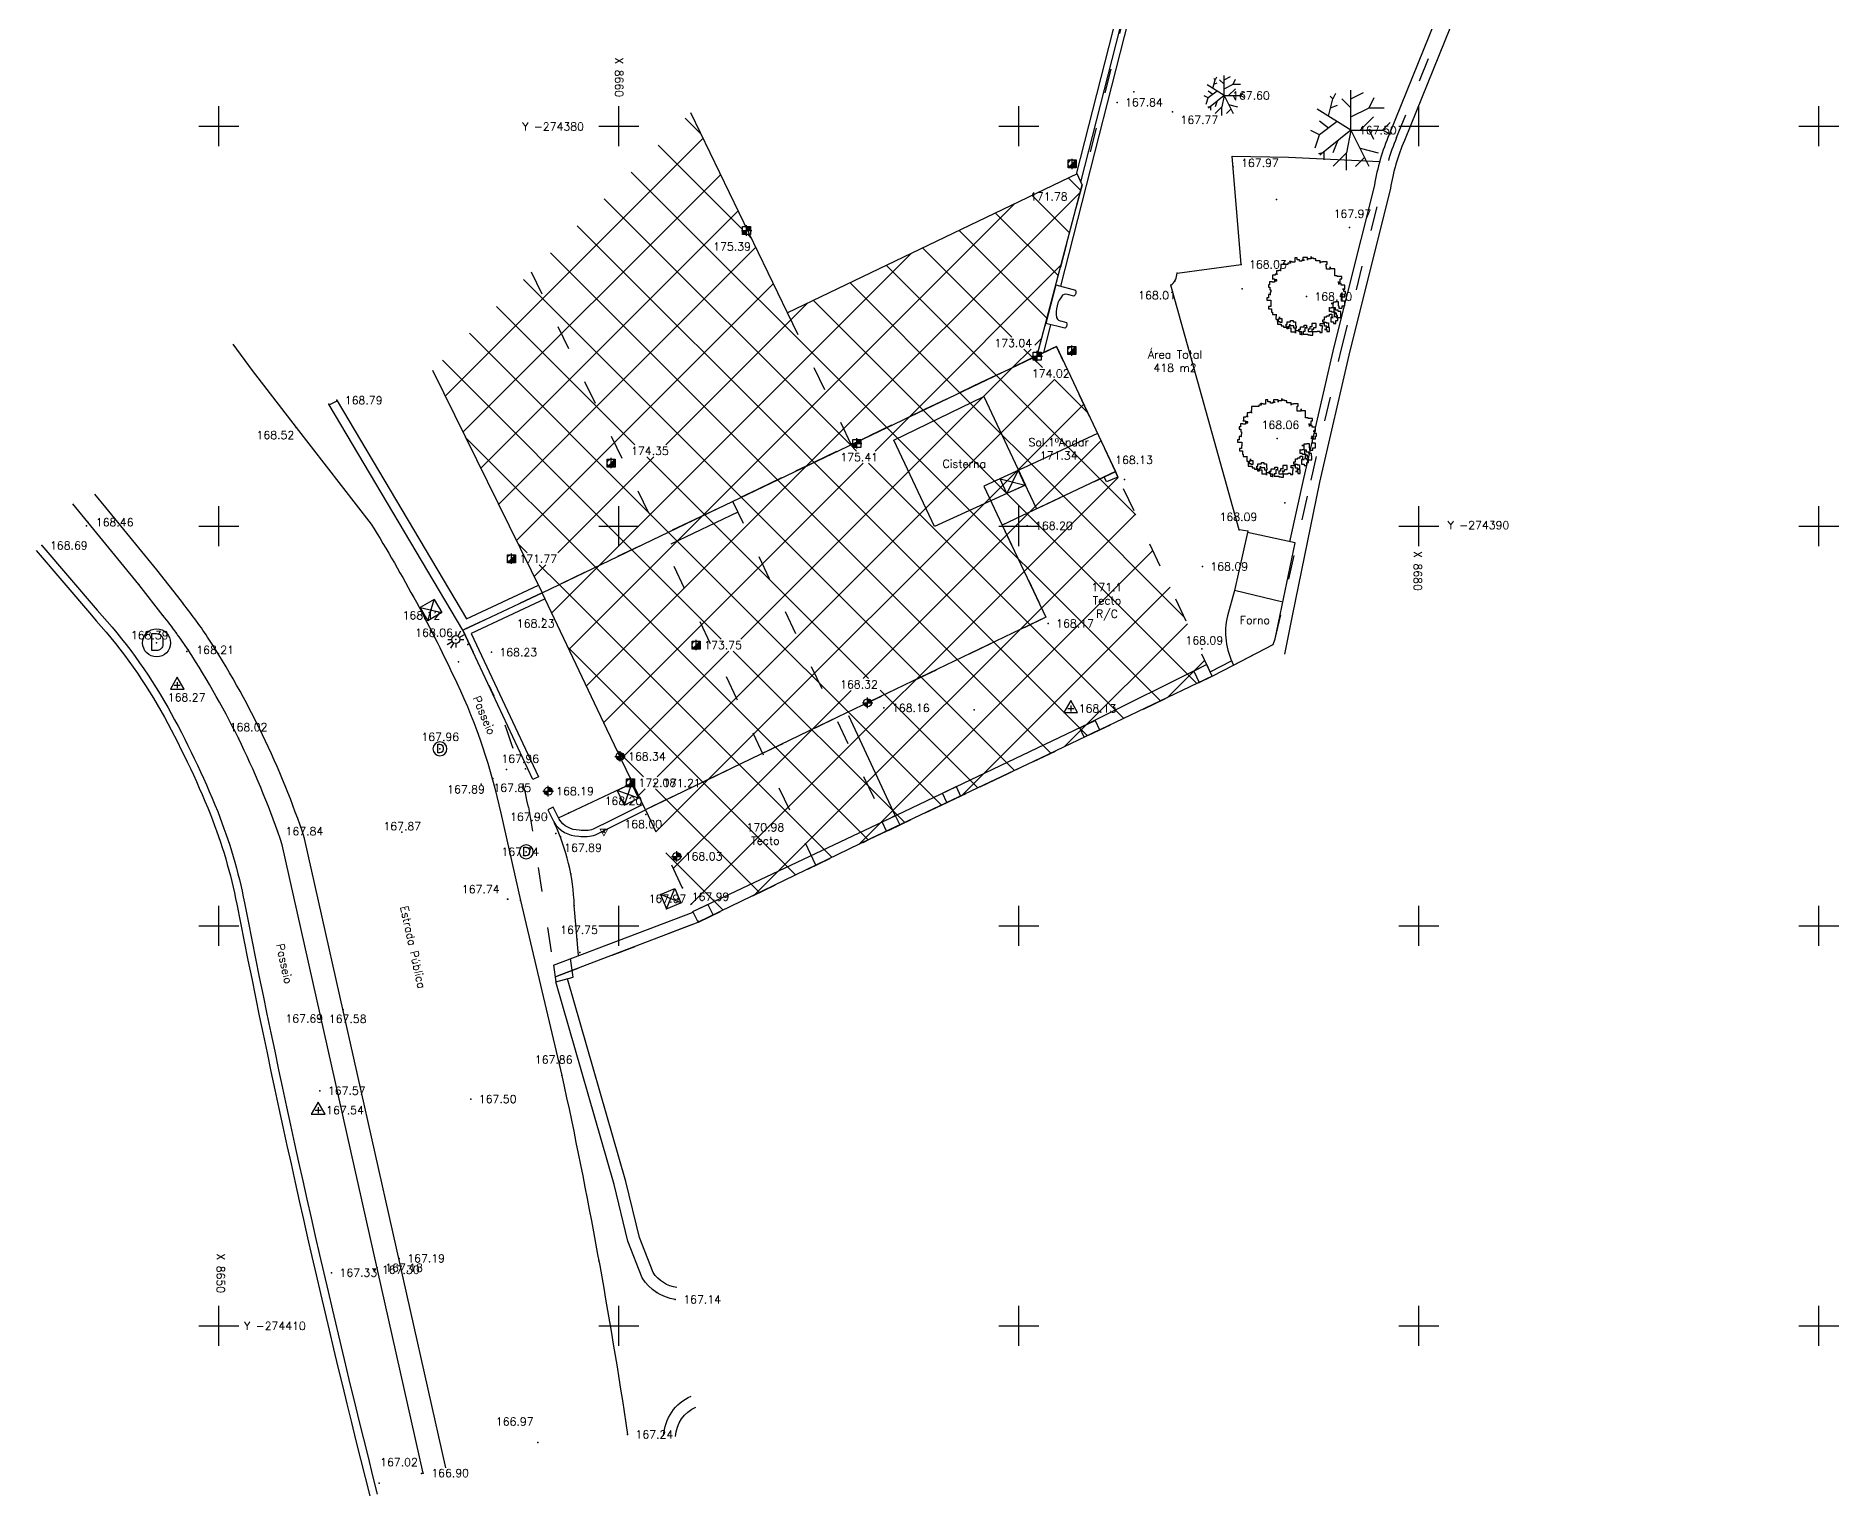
# Model space of a CAD drawing. Header units: metres. Extents: x 8590 to 8730, y -274450 to -274290.
# Drawn here: x 8645.43 to 8690.5, y -274414.26 to -274377.75 of the extents above; entities that cross this region are included whole.
import ezdxf

# ---------------------------------------------------------------- set-up
doc = ezdxf.new("R2010")
doc.units = ezdxf.units.M
doc.header["$LTSCALE"] = 2.54
doc.linetypes.add('ACAD_ISO03W100', pattern=[30, 12, -18])
doc.linetypes.add('ACAD_ISO04W100', pattern=[30, 24, -3, 0, -3])
for name, color, linetype in [('AreaPavim', 7, 'Continuous'), ('Arvores', 3, 'Continuous'), ('Construção-1Andar', 7, 'Continuous'), ('Estrada', 7, 'Continuous'), ('Hatch', 7, 'Continuous'), ('InfAgua', 5, 'Continuous'), ('Interiores', 7, 'Continuous'), ('MuroVedac', 252, 'Continuous'), ('PtCota', 7, 'Continuous'), ('PtCotaEd', 7, 'Continuous'), ('PtInfAgua', 160, 'Continuous'), ('PtInfElet', 7, 'Continuous'), ('PtInfEsg', 7, 'Continuous'), ('TxCota', 7, 'Continuous'), ('TxCotaEd', 7, 'Continuous'), ('TxInf', 7, 'Continuous'), ('TxPtInf', 7, 'Continuous'), ('TxTopo', 7, 'Continuous'), ('Vigas-Pilares', 7, 'Continuous')]:
    doc.layers.add(name, color=color, linetype=linetype)
doc.layers.add('ConsExist', color=7, linetype='Continuous', lineweight=30)
doc.layers.add('LimPredio', color=10, linetype='ACAD_ISO04W100', lineweight=30)
doc.styles.add('2mm', font='simplex', dxfattribs={"height": 0.2})

# ---------------------------------------------------------------- blocks, each defined once
blk = doc.blocks.new('estação')
at = {"layer": 'PtCota'}
for p, q in [((0, 0.002), (-0.00173, -0.001)), ((0.00173, -0.001), (0, 0.002))]:
    blk.add_line(p, q, dxfattribs=at)
for points in [[(-0.00075, 0), (0.00075, 0)], [(0, 0.00075), (0, -0.00075)], [(-0.00173, -0.001), (0.00173, -0.001)]]:
    blk.add_lwpolyline(points, dxfattribs=at)
blk = doc.blocks.new('soleira')
at = {"layer": 'PtCotaEd'}
for p, q in [((-0.0013, 0), (0.0013, 0)), ((0, -0.0013), (0, 0.0013))]:
    blk.add_line(p, q, dxfattribs=at)
at = {"layer": 'PtCotaEd', "const_width": 0.001}
for points in [[(-0.0005, 0, 0.414214), (0, -0.0005, 1)], [(0.0005, 0, 0.414214), (0, 0.0005, 1)]]:
    blk.add_lwpolyline(points, format="xyb", dxfattribs=at)
at = {"layer": 'PtCotaEd'}
blk.add_circle((0, 0), 0.001, dxfattribs=at)
blk = doc.blocks.new('oliv1')
at = {"layer": 'Arvores'}
for p, q in [((-0.292, 0.966), (-0.292, 0.859)), ((-0.232, 0.966), (-0.292, 0.966)), ((-0.232, 0.92), (-0.232, 0.966)), ((-0.171, 0.92), (-0.232, 0.92)), ((-0.171, 0.886), (-0.171, 0.92)), ((-0.05, 0.913), (-0.111, 0.913)), ((-0.111, 0.913), (-0.111, 0.886)), ((-0.091, 0.973), (-0.091, 0.973)), ((0.024, 0.973), (-0.091, 0.973)), ((-0.091, 0.973), (-0.091, 0.913)), ((-0.091, 0.913), (-0.05, 0.913)), ((0.024, 0.913), (0.024, 0.973)), ((0.118, 0.94), (0.024, 0.94)), ((0.024, 0.94), (0.024, 0.913)), ((0.118, 0.96), (0.118, 1)), ((0.118, 1), (0.118, 0.94)), ((0.179, 0.96), (0.118, 0.96)), ((0.179, 0.94), (0.179, 0.96)), ((0.239, 0.94), (0.179, 0.94)), ((0.239, 0.893), (0.239, 0.94)), ((-0.784, 0.536), (-0.844, 0.536)), ((-0.844, 0.536), (-0.844, 0.441)), ((-0.723, 0.556), (-0.784, 0.556)), ((-0.784, 0.556), (-0.784, 0.536)), ((-0.69, 0.644), (-0.75, 0.644)), ((-0.75, 0.644), (-0.75, 0.556)), ((-0.75, 0.556), (-0.723, 0.556)), ((-0.629, 0.65), (-0.69, 0.65)), ((-0.69, 0.65), (-0.69, 0.644)), ((-0.642, 0.71), (-0.649, 0.71)), ((-0.649, 0.71), (-0.649, 0.65)), ((-0.649, 0.65), (-0.629, 0.65)), ((-0.582, 0.805), (-0.642, 0.805)), ((-0.642, 0.805), (-0.642, 0.71)), ((-0.582, 0.805), (-0.582, 0.805)), ((-0.521, 0.805), (-0.582, 0.805)), ((-0.461, 0.805), (-0.521, 0.805)), ((-0.521, 0.805), (-0.521, 0.805)), ((-0.4, 0.832), (-0.461, 0.832)), ((-0.461, 0.832), (-0.461, 0.805)), ((-0.414, 0.879), (-0.42, 0.879)), ((-0.42, 0.879), (-0.42, 0.879)), ((-0.414, 0.872), (-0.414, 0.879)), ((-0.353, 0.872), (-0.414, 0.872)), ((-0.4, 0.893), (-0.4, 0.832)), ((-0.4, 0.832), (-0.4, 0.832)), ((-0.353, 0.859), (-0.353, 0.872)), ((-0.292, 0.859), (-0.353, 0.859)), ((-0.292, 0.859), (-0.292, 0.859)), ((-0.111, 0.886), (-0.171, 0.886)), ((0.347, 0.893), (0.239, 0.893)), ((0.347, 0.832), (0.347, 0.893)), ((0.407, 0.859), (0.347, 0.859)), ((0.347, 0.859), (0.347, 0.832)), ((0.407, 0.872), (0.407, 0.859)), ((0.522, 0.872), (0.407, 0.872)), ((0.495, 0.751), (0.495, 0.812)), ((0.495, 0.812), (0.522, 0.812)), ((0.501, 0.751), (0.495, 0.751)), ((0.501, 0.684), (0.501, 0.751)), ((0.595, 0.684), (0.501, 0.684)), ((0.522, 0.812), (0.522, 0.872)), ((0.595, 0.697), (0.595, 0.744)), ((0.595, 0.744), (0.595, 0.684)), ((0.71, 0.697), (0.595, 0.697)), ((0.71, 0.637), (0.71, 0.697)), ((0.71, 0.576), (0.71, 0.637)), ((0.71, 0.637), (0.71, 0.637)), ((0.71, 0.516), (0.71, 0.576)), ((0.71, 0.576), (0.71, 0.576)), ((0.771, 0.516), (0.71, 0.516)), ((0.71, 0.516), (0.71, 0.516)), ((0.771, 0.502), (0.771, 0.516)), ((0.885, 0.502), (0.771, 0.502)), ((0.885, 0.441), (0.885, 0.502)), ((-0.918, 0.293), (-0.951, 0.293)), ((-0.951, 0.293), (-0.951, 0.232)), ((-0.951, 0.232), (-0.912, 0.232)), ((-0.891, 0.051), (-0.951, 0.051)), ((-0.951, 0.051), (-0.951, -0.03)), ((-0.857, 0.367), (-0.918, 0.367)), ((-0.918, 0.367), (-0.918, 0.293)), ((-0.912, 0.232), (-0.912, 0.172)), ((-0.912, 0.172), (-0.891, 0.172)), ((-0.891, 0.111), (-0.905, 0.111)), ((-0.905, 0.111), (-0.905, 0.051)), ((-0.905, 0.051), (-0.891, 0.051)), ((-0.891, 0.172), (-0.891, 0.111)), ((-0.857, 0.441), (-0.797, 0.441)), ((-0.844, 0.441), (-0.857, 0.441)), ((-0.857, 0.36), (-0.857, 0.367)), ((-0.797, 0.36), (-0.857, 0.36)), ((-0.797, 0.441), (-0.797, 0.394)), ((-0.736, 0.415), (-0.797, 0.415)), ((-0.797, 0.415), (-0.797, 0.36)), ((-0.797, 0.394), (-0.736, 0.394)), ((-0.736, 0.394), (-0.736, 0.415)), ((0.811, 0.36), (0.784, 0.36)), ((0.784, 0.36), (0.845, 0.36)), ((0.811, 0.3), (0.811, 0.36)), ((0.811, 0.327), (0.811, 0.3)), ((0.872, 0.327), (0.811, 0.327)), ((0.865, 0.011), (0.838, 0.011)), ((0.838, 0.011), (0.899, 0.011)), ((0.845, 0.36), (0.845, 0.441)), ((0.845, 0.441), (0.885, 0.441)), ((0.865, 0.071), (0.865, 0.011)), ((0.865, 0.051), (0.865, 0.071)), ((0.925, 0.051), (0.865, 0.051)), ((0.872, 0.287), (0.872, 0.327)), ((0.959, 0.287), (0.872, 0.287)), ((0.879, -0.01), (0.879, 0.051)), ((0.879, 0.051), (0.925, 0.051)), ((0.939, 0.185), (0.899, 0.185)), ((0.899, 0.185), (0.959, 0.185)), ((0.899, 0.011), (0.899, -0.01)), ((0.939, 0.125), (0.939, 0.185)), ((0.979, 0.125), (0.939, 0.125)), ((0.959, 0.185), (0.959, 0.287)), ((0.959, -0.01), (0.959, 0.064)), ((0.959, 0.064), (0.979, 0.064)), ((0.979, 0.064), (0.979, 0.125)), ((-0.951, -0.03), (-0.992, -0.03)), ((-0.992, -0.03), (-0.992, -0.09)), ((-0.992, -0.09), (-0.885, -0.09)), ((-0.891, -0.245), (-0.945, -0.245)), ((-0.945, -0.245), (-0.945, -0.306)), ((-0.945, -0.306), (-0.871, -0.306)), ((-0.885, -0.185), (-0.891, -0.185)), ((-0.891, -0.185), (-0.891, -0.245)), ((-0.885, -0.09), (-0.885, -0.185)), ((-0.871, -0.306), (-0.871, -0.387)), ((-0.871, -0.387), (-0.851, -0.387)), ((-0.851, -0.387), (-0.851, -0.447)), ((-0.851, -0.447), (-0.757, -0.447)), ((-0.757, -0.447), (-0.757, -0.441)), ((-0.757, -0.441), (-0.757, -0.501)), ((0.576, -0.279), (0.562, -0.279)), ((0.562, -0.279), (0.623, -0.279)), ((0.576, -0.373), (0.576, -0.279)), ((0.636, -0.373), (0.576, -0.373)), ((0.576, -0.481), (0.576, -0.441)), ((0.576, -0.441), (0.636, -0.441)), ((0.67, -0.172), (0.616, -0.172)), ((0.616, -0.172), (0.677, -0.172)), ((0.623, -0.279), (0.623, -0.273)), ((0.623, -0.273), (0.683, -0.273)), ((0.636, -0.394), (0.636, -0.373)), ((0.697, -0.394), (0.636, -0.394)), ((0.636, -0.441), (0.636, -0.522)), ((0.67, -0.286), (0.67, -0.172)), ((0.73, -0.286), (0.67, -0.286)), ((0.677, -0.172), (0.677, -0.131)), ((0.677, -0.131), (0.737, -0.131)), ((0.683, -0.273), (0.683, -0.38)), ((0.683, -0.38), (0.71, -0.38)), ((0.697, -0.414), (0.697, -0.394)), ((0.757, -0.414), (0.697, -0.414)), ((0.71, -0.441), (0.697, -0.441)), ((0.697, -0.441), (0.697, -0.501)), ((0.71, -0.38), (0.71, -0.441)), ((0.73, -0.339), (0.73, -0.286)), ((0.791, -0.339), (0.73, -0.339)), ((0.737, -0.131), (0.737, -0.124)), ((0.737, -0.124), (0.798, -0.124)), ((0.757, -0.474), (0.757, -0.414)), ((0.757, -0.414), (0.757, -0.414)), ((0.791, -0.373), (0.791, -0.339)), ((0.858, -0.373), (0.791, -0.373)), ((0.798, -0.124), (0.798, -0.232)), ((0.798, -0.232), (0.811, -0.232)), ((0.811, -0.232), (0.811, -0.293)), ((0.811, -0.293), (0.892, -0.293)), ((0.858, -0.434), (0.858, -0.373)), ((0.865, -0.434), (0.858, -0.434)), ((0.865, -0.528), (0.865, -0.434)), ((0.879, -0.01), (0.879, -0.01)), ((0.879, -0.117), (0.879, -0.01)), ((0.959, -0.117), (0.879, -0.117)), ((0.892, -0.293), (0.892, -0.232)), ((0.892, -0.232), (0.959, -0.232)), ((0.892, -0.293), (0.892, -0.293)), ((0.899, -0.01), (0.959, -0.01)), ((0.959, -0.232), (0.959, -0.117)), ((-0.757, -0.501), (-0.763, -0.501)), ((-0.763, -0.501), (-0.763, -0.562)), ((-0.763, -0.562), (-0.73, -0.562)), ((-0.73, -0.562), (-0.73, -0.623)), ((-0.73, -0.623), (-0.663, -0.623)), ((-0.703, -0.629), (-0.723, -0.629)), ((-0.723, -0.629), (-0.723, -0.69)), ((-0.723, -0.69), (-0.629, -0.69)), ((-0.669, -0.569), (-0.703, -0.569)), ((-0.703, -0.569), (-0.703, -0.629)), ((-0.669, -0.555), (-0.669, -0.508)), ((-0.669, -0.508), (-0.669, -0.569)), ((-0.602, -0.555), (-0.669, -0.555)), ((-0.663, -0.623), (-0.663, -0.643)), ((-0.663, -0.643), (-0.602, -0.643)), ((-0.629, -0.69), (-0.629, -0.73)), ((-0.629, -0.73), (-0.568, -0.73)), ((-0.602, -0.643), (-0.602, -0.555)), ((-0.568, -0.73), (-0.568, -0.764)), ((-0.568, -0.764), (-0.508, -0.764)), ((-0.508, -0.75), (-0.508, -0.69)), ((-0.508, -0.69), (-0.481, -0.69)), ((-0.481, -0.75), (-0.508, -0.75)), ((-0.508, -0.764), (-0.508, -0.771)), ((-0.508, -0.771), (-0.447, -0.771)), ((-0.481, -0.69), (-0.481, -0.629)), ((-0.481, -0.629), (-0.393, -0.629)), ((-0.481, -0.811), (-0.481, -0.75)), ((-0.454, -0.811), (-0.481, -0.811)), ((-0.414, -0.75), (-0.454, -0.75)), ((-0.454, -0.75), (-0.454, -0.811)), ((-0.447, -0.771), (-0.447, -0.784)), ((-0.447, -0.784), (-0.386, -0.784)), ((-0.414, -0.73), (-0.414, -0.69)), ((-0.414, -0.69), (-0.414, -0.75)), ((-0.313, -0.73), (-0.414, -0.73)), ((-0.393, -0.629), (-0.393, -0.595)), ((-0.393, -0.595), (-0.333, -0.595)), ((-0.386, -0.784), (-0.386, -0.885)), ((-0.386, -0.885), (-0.272, -0.885)), ((-0.333, -0.595), (-0.333, -0.629)), ((-0.333, -0.629), (-0.272, -0.629)), ((-0.313, -0.791), (-0.313, -0.73)), ((-0.265, -0.791), (-0.313, -0.791)), ((-0.258, -0.791), (-0.279, -0.791)), ((-0.279, -0.791), (-0.279, -0.851)), ((-0.279, -0.851), (-0.178, -0.851)), ((-0.272, -0.629), (-0.272, -0.73)), ((-0.272, -0.73), (-0.258, -0.73)), ((-0.272, -0.912), (-0.272, -0.851)), ((-0.272, -0.851), (-0.265, -0.851)), ((-0.272, -0.885), (-0.272, -0.912)), ((-0.265, -0.851), (-0.265, -0.791)), ((-0.258, -0.73), (-0.258, -0.791)), ((-0.192, -0.878), (-0.192, -0.818)), ((-0.192, -0.818), (-0.151, -0.818)), ((-0.158, -0.878), (-0.192, -0.878)), ((-0.178, -0.851), (-0.178, -0.878)), ((-0.178, -0.878), (-0.118, -0.878)), ((-0.158, -0.946), (-0.158, -0.878)), ((-0.151, -0.818), (-0.151, -0.757)), ((-0.151, -0.757), (-0.057, -0.757)), ((-0.118, -0.878), (-0.118, -0.946)), ((-0.077, -0.878), (-0.077, -0.939)), ((-0.036, -0.878), (-0.077, -0.878)), ((-0.057, -0.757), (-0.057, -0.717)), ((-0.057, -0.717), (0.004, -0.717)), ((0.024, -0.784), (-0.036, -0.784)), ((-0.036, -0.784), (-0.036, -0.878)), ((0.004, -0.717), (0.004, -0.784)), ((0.004, -0.784), (0.024, -0.784)), ((0.085, -0.818), (0.044, -0.818)), ((0.044, -0.818), (0.044, -0.878)), ((0.044, -0.878), (0.145, -0.878)), ((0.138, -0.757), (0.085, -0.757)), ((0.085, -0.757), (0.085, -0.818)), ((0.145, -0.818), (0.125, -0.818)), ((0.125, -0.818), (0.185, -0.818)), ((0.138, -0.677), (0.138, -0.757)), ((0.246, -0.677), (0.138, -0.677)), ((0.145, -0.878), (0.145, -0.818)), ((0.158, -0.878), (0.145, -0.878)), ((0.145, -0.878), (0.145, -0.878)), ((0.145, -0.878), (0.212, -0.878)), ((0.158, -0.966), (0.158, -0.878)), ((0.185, -0.818), (0.185, -0.771)), ((0.185, -0.771), (0.246, -0.771)), ((0.212, -0.878), (0.212, -0.878)), ((0.212, -0.878), (0.273, -0.878)), ((0.246, -0.771), (0.246, -0.677)), ((0.273, -0.878), (0.273, -0.865)), ((0.273, -0.865), (0.333, -0.865)), ((0.333, -0.865), (0.333, -0.899)), ((0.333, -0.899), (0.394, -0.899)), ((0.347, -0.67), (0.435, -0.67)), ((0.347, -0.73), (0.347, -0.67)), ((0.401, -0.73), (0.347, -0.73)), ((0.394, -0.899), (0.394, -0.798)), ((0.394, -0.798), (0.401, -0.798)), ((0.401, -0.798), (0.401, -0.73)), ((0.414, -0.582), (0.454, -0.582)), ((0.414, -0.643), (0.414, -0.582)), ((0.454, -0.643), (0.414, -0.643)), ((0.435, -0.67), (0.435, -0.643)), ((0.435, -0.643), (0.495, -0.643)), ((0.454, -0.582), (0.454, -0.508)), ((0.454, -0.508), (0.454, -0.508)), ((0.454, -0.508), (0.515, -0.508)), ((0.454, -0.737), (0.454, -0.643)), ((0.515, -0.737), (0.454, -0.737)), ((0.495, -0.824), (0.454, -0.824)), ((0.454, -0.824), (0.515, -0.824)), ((0.495, -0.643), (0.495, -0.656)), ((0.495, -0.656), (0.556, -0.656)), ((0.556, -0.764), (0.495, -0.764)), ((0.495, -0.764), (0.495, -0.824)), ((0.515, -0.508), (0.515, -0.481)), ((0.515, -0.481), (0.576, -0.481)), ((0.515, -0.778), (0.515, -0.737)), ((0.576, -0.778), (0.515, -0.778)), ((0.515, -0.824), (0.515, -0.872)), ((0.515, -0.872), (0.576, -0.872)), ((0.556, -0.656), (0.556, -0.764)), ((0.576, -0.872), (0.576, -0.778)), ((0.576, -0.778), (0.576, -0.778)), ((0.609, -0.522), (0.609, -0.636)), ((0.67, -0.522), (0.609, -0.522)), ((0.609, -0.636), (0.677, -0.636)), ((0.636, -0.522), (0.67, -0.522)), ((0.677, -0.636), (0.677, -0.677)), ((0.677, -0.677), (0.737, -0.677)), ((0.697, -0.501), (0.683, -0.501)), ((0.683, -0.501), (0.744, -0.501)), ((0.737, -0.677), (0.737, -0.595)), ((0.737, -0.595), (0.784, -0.595)), ((0.744, -0.501), (0.744, -0.528)), ((0.744, -0.528), (0.804, -0.528)), ((0.778, -0.474), (0.757, -0.474)), ((0.778, -0.535), (0.778, -0.474)), ((0.784, -0.535), (0.778, -0.535)), ((0.784, -0.595), (0.784, -0.535)), ((0.804, -0.528), (0.804, -0.528)), ((0.804, -0.528), (0.865, -0.528)), ((-0.098, -0.946), (-0.158, -0.946)), ((-0.118, -0.946), (-0.098, -0.946)), ((-0.077, -0.939), (0.037, -0.939)), ((0.037, -0.939), (0.037, -0.959)), ((0.037, -0.959), (0.098, -0.959)), ((0.098, -0.959), (0.098, -0.966)), ((0.098, -0.966), (0.158, -0.966))]:
    blk.add_line(p, q, dxfattribs=at)
blk = doc.blocks.new('cercea')
at = {"layer": 'PtCotaEd', "ltscale": 0.01}
h = blk.add_hatch(color=256, dxfattribs=at)
h.paths.add_polyline_path([(0, -0.001), (0, 0), (-0.001, 0), (-0.001, -0.001)])
h.paths.add_polyline_path([(0.001, 0), (0.001, 0.001), (0, 0.001), (0, 0)])
at = {"layer": 'PtCotaEd'}
for p, q in [((0, -0.0013), (0, 0.0013)), ((-0.0013, 0), (0.0013, 0))]:
    blk.add_line(p, q, dxfattribs=at)
blk.add_lwpolyline([(-0.001, 0.001), (0.001, 0.001), (0.001, -0.001), (-0.001, -0.001)], close=True, dxfattribs=at)
blk = doc.blocks.new('beirado')
at = {"layer": 'PtCotaEd'}
h = blk.add_hatch(color=256, dxfattribs=at)
h.paths.add_polyline_path([(0, 0), (-0.00071, -0.00071, 0.198912), (0, -0.001)])
h.paths.add_polyline_path([(0, 0), (0, -0.001, 0.414214), (0.001, 0, 0.198912), (0.00071, 0.0007)])
at = {"layer": 'PtCotaEd', "ltscale": 0.01}
for p, q in [((-0.001, 0.001), (0.001, 0.001)), ((-0.001, -0.001), (-0.001, 0.001)), ((0.001, 0.001), (0.001, -0.001)), ((0.001, -0.001), (-0.001, -0.001))]:
    blk.add_line(p, q, dxfattribs=at)
at = {"layer": 'PtCotaEd'}
blk.add_line((0, -0.0013), (0, 0.0013), dxfattribs=at)
blk.add_lwpolyline([(0.001, 0.001), (-0.001, -0.001)], dxfattribs=at)
blk.add_circle((0, 0), 0.001, dxfattribs=at)
blk = doc.blocks.new('arvor1')
at = {"layer": 'Arvores'}
for p, q in [((-0.385, 0.923), (-0.451, 0.79)), ((0, 0), (0, 1)), ((0, 0.79), (0.317, 0.949)), ((0, 0), (-0.848, 0.53)), ((-0.561, 0.351), (-0.451, 0.79)), ((-0.451, 0.79), (-0.517, 0.856)), ((-0.508, 0.564), (-0.339, 0.632)), ((0, 0.564), (-0.226, 0.79)), ((0, 0.339), (0.451, 0.564)), ((0.451, 0.564), (0.578, 0.816)), ((0.451, 0.564), (0.826, 0.564)), ((-0.564, 0.056), (-0.79, 0.226)), ((-0.349, 0.218), (-0.79, -0.113)), ((0, 0), (-0.781, -0.625)), ((0, 0), (-0.113, -0.564)), ((0, 0), (0.447, -0.894)), ((0, 0), (0.79, 0)), ((0.226, 0), (0.564, 0.339)), ((0.451, 0), (0.564, -0.226)), ((0.79, 0), (0.982, 0.191)), ((0.995, -0.102), (0.79, 0)), ((-0.79, -0.113), (-1, -0.008)), ((-0.899, -0.439), (-0.79, -0.113)), ((-0.339, -0.271), (-0.451, -0.564)), ((-0.703, -0.562), (-0.808, -0.589)), ((-0.677, -0.542), (-0.677, -0.736)), ((-0.113, -0.564), (-0.444, -0.896)), ((-0.113, -0.994), (-0.113, -0.564)), ((0.339, -0.677), (0.113, -0.903)), ((0.226, -0.451), (0.677, -0.564))]:
    blk.add_line(p, q, dxfattribs=at)
blk = doc.blocks.new('caixa de esgotos pequena')
at = {"layer": 'PtInfEsg'}
for p, q in [((-0.00058, -0.00097), (-0.00058, 0.00117)), ((-0.00058, 0.00117), (-0.00039, 0.00117)), ((-0.00039, 0.00117), (0, 0.00117)), ((-0.00039, -0.00097), (-0.00058, -0.00097)), ((0, -0.00097), (-0.00039, -0.00097))]:
    blk.add_line(p, q, dxfattribs=at)
blk.add_lwpolyline([(0, 0.00117, -0.414214), (0.00078, 0.00039, 0), (0.00078, -0.00019, -0.414214), (0, -0.00097, -3.382477)], format="xyb", dxfattribs=at)
for start, end in [(90, 270), (270, 90)]:
    blk.add_arc((0, 0), 0.00175, start, end, dxfattribs=at)
blk = doc.blocks.new('pi')
for points in [[(-0.2, 0), (-0.1, 0)], [(0, 0.2), (0, 0.1)], [(0.05, 0.087), (0.125, 0.217)], [(0.087, 0.05), (0.217, 0.125)], [(-0.217, -0.125), (-0.087, -0.05)], [(-0.125, -0.217), (-0.05, -0.087)], [(0, -0.1), (0, -0.2)], [(0.1, 0), (0.2, 0)]]:
    blk.add_lwpolyline(points)
blk.add_circle((0, 0), 0.1)
blk = doc.blocks.new('cont ag')
at = {"layer": 'PtInfAgua', "ltscale": 0.01}
h = blk.add_hatch(color=5, dxfattribs=at)
h.dxf.hatch_style = 1
h.paths.add_polyline_path([(-0.00112, 0.00074), (-0.00001, -0.00121), (0.0011, 0.00074)])
h.paths.add_polyline_path([(-0.00079, 0.00054), (0.00077, 0.00054), (-0.00001, -0.00082)], flags=16)
at = {"layer": 'TxPtInf', "color": 5, "ltscale": 0.01, "style": '2mm'}
blk.add_text('A', height=0.000778, dxfattribs=at).set_placement((-0.00031, -0.00026))
blk = doc.blocks.new('caixa de esgotos')
at = {"layer": 'PtInfEsg'}
blk.add_circle((0, 0), 0.0035, dxfattribs=at)
at = {"layer": 'TxPtInf'}
for p, q in [((-0.00117, -0.00194), (-0.00117, 0.00233)), ((-0.00117, 0.00233), (-0.00078, 0.00233)), ((-0.00078, 0.00233), (0, 0.00233)), ((-0.00078, -0.00194), (-0.00117, -0.00194)), ((0, -0.00194), (-0.00078, -0.00194))]:
    blk.add_line(p, q, dxfattribs=at)
blk.add_lwpolyline([(0, 0.00233, -0.414214), (0.00156, 0.00078, 0), (0.00156, -0.00039, -0.414214), (0, -0.00194, -3.382477)], format="xyb", dxfattribs=at)

msp = doc.modelspace()

# ---------------------------------------------------------------- hatches: boundary and pattern name
at = {"layer": 'Hatch'}
h = msp.add_hatch(dxfattribs=at)
h.set_pattern_fill('ANSI37', color=256, scale=0.3, style=0)
h.paths.add_polyline_path([(8659.709, -274388.525), (8659.709, -274388.325), (8659.909, -274388.325), (8659.909, -274388.525)], flags=16)
h.paths.add_polyline_path([(8664.877, -274384.375), (8664.958, -274384.375), (8664.958, -274384.405), (8664.877, -274384.405)], flags=24)
h.paths.add_polyline_path([(8664.877, -274384.347), (8664.978, -274384.347), (8664.978, -274384.377), (8664.877, -274384.377)], flags=25)
h.paths.add_polyline_path([(8664.877, -274384.319), (8664.935, -274384.319), (8664.935, -274384.349), (8664.877, -274384.349)], flags=25)
h.paths.add_polyline_path([(8665.572, -274387.455), (8665.798, -274387.455), (8665.798, -274387.487), (8665.572, -274387.487)], flags=24)
h.paths.add_polyline_path([(8665.572, -274387.428), (8665.669, -274387.428), (8665.669, -274387.458), (8665.572, -274387.458)], flags=24)
h.paths.add_polyline_path([(8665.572, -274387.4), (8665.629, -274387.4), (8665.629, -274387.43), (8665.572, -274387.43)], flags=24)
h.paths.add_polyline_path([(8661.899, -274389.798), (8661.948, -274389.798), (8661.948, -274389.828), (8661.899, -274389.828)], flags=24)
h.paths.add_polyline_path([(8660.722, -274389.609), (8660.862, -274389.609), (8660.862, -274389.639), (8660.722, -274389.639)], flags=24)
h.paths.add_polyline_path([(8660.722, -274389.581), (8660.827, -274389.581), (8660.827, -274389.611), (8660.722, -274389.611)], flags=24)
h.paths.add_polyline_path([(8660.722, -274389.553), (8660.78, -274389.553), (8660.78, -274389.583), (8660.722, -274389.583)], flags=24)
h.paths.add_polyline_path([(8657.88, -274391.305), (8657.961, -274391.305), (8657.961, -274391.335), (8657.88, -274391.335)], flags=25)
h.paths.add_polyline_path([(8657.88, -274391.277), (8657.985, -274391.277), (8657.985, -274391.307), (8657.88, -274391.307)], flags=25)
h.paths.add_polyline_path([(8657.88, -274391.249), (8657.941, -274391.249), (8657.941, -274391.279), (8657.88, -274391.279)], flags=24)
h.paths.add_polyline_path([(8655.35, -274386.116), (8655.431, -274386.116), (8655.431, -274386.146), (8655.35, -274386.146)], flags=24)
h.paths.add_polyline_path([(8655.35, -274386.088), (8655.455, -274386.088), (8655.455, -274386.118), (8655.35, -274386.118)], flags=25)
h.paths.add_polyline_path([(8655.35, -274386.06), (8655.411, -274386.06), (8655.411, -274386.09), (8655.35, -274386.09)], flags=25)
h.paths.add_polyline_path([(8659.824, -274388.438), (8659.872, -274388.438), (8659.872, -274388.468), (8659.824, -274388.468)], flags=8)
h.paths.add_polyline_path([(8659.824, -274388.41), (8659.929, -274388.41), (8659.929, -274388.44), (8659.824, -274388.44)], flags=24)
h.paths.add_polyline_path([(8659.824, -274388.382), (8659.885, -274388.382), (8659.885, -274388.412), (8659.824, -274388.412)], flags=8)
h.paths.add_polyline_path([(8658.048, -274391.65), (8658.107, -274391.65), (8658.107, -274391.68), (8658.048, -274391.68)], flags=9)
h.paths.add_polyline_path([(8664.217, -274384.672), (8664.216, -274384.672), (8663.269, -274382.71), (8663.093, -274382.71), (8663.093, -274382.51), (8663.172, -274382.51), (8661.798, -274379.664), (8657.803, -274383.644), (8661.027, -274390.253), (8661.884, -274389.841), (8662.842, -274389.382), (8665.809, -274387.963)])
h.paths.add_polyline_path([(8660.253, -274388.271), (8660.253, -274387.971), (8661.305, -274387.971), (8661.305, -274388.271)])
h.paths.add_polyline_path([(8657.587, -274390.667), (8658.474, -274390.667), (8658.474, -274390.967), (8657.735, -274390.967), (8658.082, -274391.669), (8661.027, -274390.253), (8657.803, -274383.644), (8655.335, -274386.103)])
h.paths.add_polyline_path([(8671.577, -274381.465), (8671.455, -274381.194), (8664.217, -274384.672), (8665.809, -274387.963), (8665.846, -274387.945), (8665.846, -274387.834), (8666.046, -274387.834), (8666.046, -274387.849), (8670.358, -274385.786), (8670.358, -274385.651), (8670.482, -274385.651)])
h.paths.add_polyline_path([(8669.335, -274385.573), (8669.335, -274385.273), (8670.397, -274385.273), (8670.397, -274385.573)])
h = msp.add_hatch(dxfattribs=at)
h.set_pattern_fill('ANSI37', color=256, scale=0.3, style=0)
h.paths.add_polyline_path([(8672.412, -274388.641), (8669.581, -274389.977), (8670.676, -274392.282), (8665.468, -274394.783), (8660.661, -274397.1), (8661.991, -274399.904), (8666.28, -274397.826), (8670.362, -274395.89), (8674.833, -274393.756)])
h.paths.add_polyline_path([(8671.327, -274386.334), (8671.327, -274386.335), (8670.274, -274386.335), (8670.274, -274386.035), (8671.186, -274386.035), (8670.938, -274385.508), (8661.884, -274389.841), (8658.082, -274391.669), (8659.699, -274395.079), (8660.661, -274397.1), (8665.468, -274394.783), (8670.676, -274392.282), (8669.581, -274389.977), (8672.412, -274388.64)])
h.paths.add_polyline_path([(8666.531, -274394.111), (8666.531, -274393.811), (8665.479, -274393.811), (8665.479, -274394.111)], flags=0)
h.paths.add_polyline_path([(8660.44, -274396.27), (8660.44, -274396.57), (8661.492, -274396.57), (8661.492, -274396.27)], flags=0)
h.paths.add_polyline_path([(8665.485, -274388.128), (8665.485, -274388.428), (8666.452, -274388.428), (8666.452, -274388.128)], flags=0)
h.paths.add_polyline_path([(8662.08, -274392.827), (8662.08, -274393.127), (8663.132, -274393.127), (8663.132, -274392.827)], flags=0)

# ---------------------------------------------------------------- linework, layer by layer
at = {"color": 252, "ltscale": 0.01}
for p, q in [((8650, -274380.5), (8650, -274379.5)), ((8660, -274380.5), (8660, -274379.5)), ((8670, -274380.5), (8670, -274379.5)), ((8680, -274380.5), (8680, -274379.5)), ((8690, -274380.5), (8690, -274379.5)), ((8649.5, -274380), (8650.5, -274380)), ((8659.5, -274380), (8660.5, -274380)), ((8669.5, -274380), (8670.5, -274380)), ((8679.5, -274380), (8680.5, -274380)), ((8689.5, -274380), (8690.5, -274380)), ((8650, -274390.5), (8650, -274389.5)), ((8660, -274390.5), (8660, -274389.5)), ((8670, -274390.5), (8670, -274389.5)), ((8680, -274390.5), (8680, -274389.5)), ((8690, -274390.5), (8690, -274389.5)), ((8649.5, -274390), (8650.5, -274390)), ((8659.5, -274390), (8660.5, -274390)), ((8669.5, -274390), (8670.5, -274390)), ((8679.5, -274390), (8680.5, -274390)), ((8689.5, -274390), (8690.5, -274390)), ((8650, -274400.5), (8650, -274399.5)), ((8660, -274400.5), (8660, -274399.5)), ((8670, -274400.5), (8670, -274399.5)), ((8680, -274400.5), (8680, -274399.5)), ((8690, -274400.5), (8690, -274399.5)), ((8649.5, -274400), (8650.5, -274400)), ((8659.5, -274400), (8660.5, -274400)), ((8669.5, -274400), (8670.5, -274400)), ((8679.5, -274400), (8680.5, -274400)), ((8689.5, -274400), (8690.5, -274400)), ((8650, -274410.5), (8650, -274409.5)), ((8660, -274410.5), (8660, -274409.5)), ((8670, -274410.5), (8670, -274409.5)), ((8680, -274410.5), (8680, -274409.5)), ((8690, -274410.5), (8690, -274409.5)), ((8649.5, -274410), (8650.5, -274410)), ((8659.5, -274410), (8660.5, -274410)), ((8669.5, -274410), (8670.5, -274410)), ((8679.5, -274410), (8680.5, -274410)), ((8689.5, -274410), (8690.5, -274410))]:
    msp.add_line(p, q, dxfattribs=at)
at = {"layer": 'AreaPavim'}
for points in [[(8675.721, -274390.129), (8675.502, -274390.098), (8673.794, -274383.979, 0.247997), (8673.952, -274383.673), (8675.552, -274383.457), (8675.331, -274380.753), (8676.737, -274380.776), (8679.018, -274380.885)], [(8655.676, -274413.557), (8652.142, -274397.814, 0.063154), (8649.717, -274392.778, 0.017354), (8649.065, -274391.883), (8648.448, -274391.099), (8647.171, -274389.54), (8646.897, -274389.203)], [(8658.989, -274400.743), (8658.883, -274399.489, 0.099705), (8658.392, -274397.434, -1.450957)]]:
    msp.add_lwpolyline(points, format="xyb", dxfattribs=at)
for points in [[(8670.923, -274383.964), (8670.669, -274384.935)], [(8672.412, -274388.64), (8672.476, -274388.776), (8672.193, -274388.897), (8672.134, -274388.772)], [(8674.696, -274393.467), (8671.756, -274394.932)], [(8674.696, -274393.467), (8674.373, -274393.628)], [(8674.833, -274393.756), (8674.508, -274393.911)], [(8658.488, -274397.298), (8660.19, -274396.496)]]:
    msp.add_lwpolyline(points, dxfattribs=at)
at = {"layer": 'ConsExist'}
for points in [[(8670.459, -274385.737), (8671.577, -274381.465), (8671.455, -274381.194), (8664.216, -274384.672), (8661.798, -274379.664)], [(8655.335, -274386.103), (8658.082, -274391.669)], [(8671.965, -274387.69), (8670.323, -274388.45), (8669.121, -274389.006), (8669.581, -274389.977)], [(8676.598, -274391.902), (8675.386, -274391.612)], [(8674.373, -274393.628), (8674.508, -274393.911), (8674.833, -274393.756), (8674.696, -274393.467), (8674.373, -274393.628)], [(8662.225, -274399.467), (8662.352, -274399.729), (8661.978, -274399.91), (8661.849, -274399.644), (8662.224, -274399.466)]]:
    msp.add_lwpolyline(points, dxfattribs=at)
for points in [[(8670.938, -274385.508), (8672.412, -274388.64), (8669.581, -274389.977), (8670.676, -274392.282), (8665.468, -274394.783), (8660.661, -274397.1), (8659.699, -274395.079), (8658.082, -274391.669), (8661.884, -274389.841), (8661.884, -274389.841), (8670.938, -274385.508)], [(8671.632, -274395.284), (8671.519, -274395.045), (8671.903, -274394.862), (8672.017, -274395.1)], [(8668.43, -274396.517), (8668.542, -274396.753), (8668.197, -274396.917), (8668.085, -274396.682)], [(8666.693, -274397.63), (8666.583, -274397.397), (8666.764, -274397.311), (8666.909, -274397.242), (8667.02, -274397.475)]]:
    msp.add_lwpolyline(points, close=True, dxfattribs=at)
at = {"layer": 'ConsExist', "linetype": 'ACAD_ISO03W100', "ltscale": 0.02}
msp.add_lwpolyline([(8672.412, -274388.641), (8669.581, -274389.977), (8670.676, -274392.282), (8665.468, -274394.783), (8660.661, -274397.1), (8661.991, -274399.904), (8666.28, -274397.826), (8670.362, -274395.89), (8674.833, -274393.756), (8672.412, -274388.641)], dxfattribs=at)
at = {"layer": 'ConsExist'}
msp.add_lwpolyline([(8675.367, -274393.477), (8676.352, -274392.964), (8676.409, -274392.819), (8676.904, -274390.423), (8675.716, -274390.161), (8675.386, -274391.612), (8675.215, -274392.244, 0.18274), (8675.367, -274393.477)], format="xyb", close=True, dxfattribs=at)
at = {"layer": 'Construção-1Andar', "linetype": 'ACAD_ISO03W100', "lineweight": 30, "ltscale": 0.02}
for points in [[(8657.803, -274383.644), (8661.027, -274390.253)], [(8665.809, -274387.963), (8664.217, -274384.672)], [(8672.412, -274388.64), (8670.938, -274385.508), (8662.842, -274389.382), (8666.753, -274397.602), (8670.362, -274395.89), (8674.833, -274393.756), (8672.476, -274388.776), (8672.412, -274388.64)], [(8662.842, -274389.382), (8666.753, -274397.602), (8666.28, -274397.826), (8664.925, -274398.482), (8662.947, -274394.319), (8661.017, -274390.258), (8661.884, -274389.841), (8661.884, -274389.841), (8662.842, -274389.382)]]:
    msp.add_lwpolyline(points, dxfattribs=at)
at = {"layer": 'Construção-1Andar'}
for points in [[(8662.972, -274389.654), (8661.298, -274390.454)], [(8665.736, -274394.738), (8666.905, -274397.244)]]:
    msp.add_lwpolyline(points, dxfattribs=at)
at = {"layer": 'Estrada'}
for points in [[(8650.347, -274385.456), (8650.83, -274386.109), (8651.929, -274387.534), (8653.808, -274389.954, -0.029432), (8655.946, -274393.924, -0.05878), (8657.044, -274397.185), (8657.538, -274399.367), (8658.573, -274403.741, -0.016444), (8660.214, -274412.717)], [(8655.109, -274413.684), (8651.581, -274397.971, 0.062744), (8649.233, -274393.099, 0.017251), (8648.608, -274392.242), (8647.995, -274391.462), (8646.721, -274389.907), (8646.346, -274389.445)]]:
    msp.add_lwpolyline(points, format="xyb", dxfattribs=at)
at = {"layer": 'InfAgua'}
msp.add_lwpolyline([(8670.166, -274388.975), (8669.695, -274389.19), (8667.891, -274390.013), (8666.875, -274387.856), (8669.123, -274386.761), (8670.166, -274388.975)], close=True, dxfattribs=at)
at = {"layer": 'Interiores'}
msp.add_lwpolyline([(8669.984, -274388.607), (8670.437, -274389.573)], dxfattribs=at)
at = {"layer": 'LimPredio', "linetype": 'ACAD_ISO03W100', "ltscale": 0.02}
for points in [[(8673.026, -274375.615), (8671.577, -274381.465), (8671.577, -274381.465), (8670.459, -274385.737), (8661.884, -274389.841), (8661.884, -274389.841), (8658.082, -274391.669), (8656.098, -274392.601), (8656.87, -274394.248, -0.047478), (8657.74, -274397.033), (8658.408, -274401.272), (8661.978, -274399.91), (8666.28, -274397.826), (8670.362, -274395.89), (8674.833, -274393.756), (8672.412, -274388.641)], [(8675.367, -274393.477), (8676.352, -274392.964), (8676.409, -274392.819), (8677.306, -274388.855), (8678.064, -274385.567), (8679.082, -274381.52, -0.059347), (8679.441, -274380.282), (8680.593, -274377.441)]]:
    msp.add_lwpolyline(points, format="xyb", dxfattribs=at)
at = {"layer": 'MuroVedac'}
for points in [[(8671.549, -274381.403), (8673.026, -274375.615), (8674.574, -274369.591), (8677.031, -274359.852), (8681.78, -274359.287), (8690.098, -274358.365)], [(8671.047, -274383.998), (8673.176, -274375.653), (8674.724, -274369.629), (8677.156, -274359.988), (8681.797, -274359.436), (8687.533, -274358.8)], [(8671.441, -274381.201), (8672.876, -274375.576), (8674.424, -274369.553), (8676.827, -274360.027)], [(8670.624, -274385.659), (8670.8, -274384.968)], [(8656.098, -274392.601), (8652.756, -274386.969), (8652.954, -274386.869), (8656.192, -274392.325), (8657.989, -274391.481)], [(8658.155, -274391.823), (8656.306, -274392.691), (8657.985, -274396.271), (8657.849, -274396.335), (8656.098, -274392.601), (8658.082, -274391.669)], [(8674.782, -274393.649), (8675.318, -274393.375)], [(8674.833, -274393.756), (8675.367, -274393.477)], [(8658.362, -274400.98), (8661.856, -274399.657)], [(8658.464, -274401.25), (8661.978, -274399.91)], [(8658.362, -274400.98), (8658.425, -274401.396), (8658.857, -274401.285), (8658.786, -274400.819)]]:
    msp.add_lwpolyline(points, dxfattribs=at)
for points in [[(8687.99, -274358.749), (8685.66, -274364.926), (8683.437, -274370.719), (8682.205, -274373.586), (8681.588, -274375.396), (8680.789, -274377.517), (8679.635, -274380.362, 0.059835), (8679.288, -274381.562), (8678.269, -274385.616), (8677.511, -274388.903), (8676.831, -274392.243), (8676.636, -274393.203)], [(8687.592, -274358.643), (8685.277, -274364.78), (8683.057, -274370.565), (8681.822, -274373.439), (8681.202, -274375.258), (8680.407, -274377.368), (8679.256, -274380.205, 0.058908), (8678.886, -274381.479), (8677.87, -274385.52), (8677.111, -274388.811), (8676.762, -274390.392)], [(8670.923, -274383.964), (8671.411, -274384.098, -0.393154), (8671.37, -274384.252), (8671.25, -274384.219, 0.234367), (8671.09, -274384.229, 0.21983), (8670.937, -274384.789, 0.23446), (8671.069, -274384.879), (8671.189, -274384.912, -0.157053), (8671.201, -274384.983, -0.196159), (8671.145, -274385.055), (8670.669, -274384.935)], [(8645.428, -274390.614), (8646.81, -274392.233, -0.056793), (8648.548, -274394.623, -0.031269), (8649.788, -274397.215, -0.045857), (8650.447, -274399.459, 0.01343), (8653.769, -274414.256, 0.01343)], [(8645.576, -274390.487), (8646.956, -274392.104, -0.056739), (8648.718, -274394.527, -0.031283), (8649.969, -274397.143, -0.045869), (8650.638, -274399.421, 0.01343), (8653.958, -274414.209, 16.713193)], [(8660.597, -274396.966), (8659.78, -274397.37), (8659.358, -274397.581, -0.130422), (8659.009, -274397.605, -0.266421), (8658.503, -274397.329), (8658.358, -274397.029), (8658.223, -274397.094), (8658.371, -274397.401, 0.263505), (8658.996, -274397.755, 0.128815), (8659.416, -274397.719), (8659.847, -274397.504), (8660.661, -274397.1)], [(8661.409, -274409.342, -0.222098), (8660.584, -274408.805), (8660.223, -274407.882), (8659.881, -274406.47), (8658.425, -274401.396)], [(8661.451, -274409.045, -0.214322), (8660.853, -274408.668), (8660.51, -274407.792), (8660.171, -274406.393), (8658.716, -274401.321)], [(8661.116, -274412.757, -0.283527), (8661.805, -274411.759, 0.652879)], [(8661.416, -274412.772, -0.283527), (8661.926, -274412.034, -0.283527)]]:
    msp.add_lwpolyline(points, format="xyb", dxfattribs=at)
at = {"layer": 'PtCota', "linetype": 'Continuous'}
for p in [(8672.87, -274379.142, 167.787), (8675.129, -274379.234, 167.602), (8675.129, -274379.234, 167.602), (8672.453, -274379.405, 167.84), (8673.839, -274379.642, 167.771), (8678.301, -274380.103, 167.502), (8675.353, -274381.02, 167.967), (8676.437, -274381.832, 167.989), (8678.265, -274382.534, 167.973), (8673.894, -274383.875, 168.023), (8673.952, -274383.673, 168.01), (8675.552, -274383.457, 168.027), (8673.794, -274383.979, 168.012), (8675.58, -274384.068, 168.038), (8677.186, -274384.261, 168.1), (8652.748, -274386.956, 168.707), (8652.946, -274386.856, 168.787), (8651.929, -274387.534, 168.52), (8676.457, -274387.813, 168.058), (8672.638, -274388.835, 168.133), (8676.645, -274389.418, 168.059), (8646.686, -274389.998, 168.598), (8646.721, -274389.907, 168.462), (8670.202, -274389.991, 168.2), (8675.502, -274390.098, 168.088), (8675.721, -274390.129, 168.083), (8645.576, -274390.487, 168.685), (8674.586, -274391.012, 168.087), (8647.995, -274391.462, 168.34), (8648.608, -274392.242, 168.282), (8655.303, -274392.102, 168.118), (8658.1, -274392.314, 168.229), (8670.73, -274392.437, 168.166), (8648.93, -274392.668, 168.275), (8655.921, -274392.839, 168.064), (8648.441, -274392.922, 168.393), (8649.198, -274393.139, 168.336), (8649.233, -274393.099, 168.209), (8656.221, -274392.964, 168.088), (8656.811, -274393.157, 168.229), (8674.571, -274393.075, 168.092), (8655.99, -274393.394, 167.973), (8648.959, -274393.977, 168.269), (8666.626, -274394.55, 168.156), (8668.88, -274394.593, 171.104), (8671.294, -274394.563, 168.131), (8650.485, -274395.307, 168.023), (8655.526, -274395.572, 167.961), (8656.553, -274396.457, 167.886), (8656.843, -274396.312, 167.849), (8657.188, -274396.092, 167.817), (8657.665, -274396.071, 167.961), (8660.901, -274396.427, 171.21), (8660.162, -274396.509, 168.196), (8660.223, -274396.712, 168.199), (8657.899, -274397.272, 167.896), (8658.183, -274397.279, 167.931), (8658.739, -274397.18, 168.18), (8660.671, -274397.211, 167.996), (8651.465, -274397.633, 167.843), (8654.575, -274397.652, 167.87), (8658.42, -274397.688, 167.922), (8658.536, -274397.776, 167.894), (8659.625, -274397.646, 167.774), (8657.683, -274398.147, 167.743), (8658.796, -274398.701, 167.814), (8661.376, -274398.327, 167.92), (8661.59, -274399.045, 170.328), (8661.59, -274399.045, 170.978), (8657.216, -274399.334, 167.742), (8657.226, -274399.329, 167.742), (8657.538, -274399.367, 168.118), (8658.883, -274399.489, 167.773), (8661.19, -274399.576, 167.959), (8661.292, -274399.32, 167.97), (8661.547, -274399.426, 167.985), (8661.811, -274399.445, 167.994), (8658.954, -274400.329, 167.751), (8659.022, -274400.664, 167.819), (8652.498, -274402.318, 167.693), (8652.546, -274402.325, 167.583), (8653.103, -274402.097, 167.595), (8652.524, -274404.121, 167.565), (8658.573, -274403.741, 167.859), (8652.48, -274404.609, 167.537), (8656.296, -274404.33, 167.495), (8653.874, -274408.6, 167.299), (8653.956, -274408.548, 167.18), (8654.508, -274408.315, 167.191), (8659.496, -274408.373, 167.554), (8652.813, -274408.673, 167.327), (8660.946, -274409.171, 167.151), (8661.409, -274409.342, 167.136), (8660.214, -274412.717, 167.235), (8657.972, -274412.923, 166.965), (8654.005, -274413.935, 167.032), (8655.061, -274413.691, 167.017), (8655.109, -274413.684, 166.901)]:
    msp.add_point(p, dxfattribs=at)
at = {"layer": 'PtCotaEd', "linetype": 'Continuous'}
for p in [(8671.331, -274380.944, 171.778), (8663.193, -274382.61, 175.392), (8671.321, -274385.613, 174.02), (8670.458, -274385.751, 173.037), (8665.946, -274387.934, 175.412), (8659.809, -274388.425, 174.354), (8657.31, -274390.817, 171.767), (8661.93, -274392.977, 173.747), (8666.217, -274394.421, 168.317), (8660.029, -274395.762, 168.338), (8660.29, -274396.42, 172.077), (8658.231, -274396.631, 168.186), (8661.444, -274398.261, 168.029)]:
    msp.add_point(p, dxfattribs=at)
at = {"layer": 'PtInfAgua'}
for points in [[(8669.529, -274388.817), (8670.155, -274388.98), (8669.984, -274388.607), (8669.695, -274389.19)], [(8669.695, -274389.19), (8669.529, -274388.817)], [(8670.155, -274388.98), (8669.695, -274389.19)]]:
    msp.add_lwpolyline(points, dxfattribs=at)
at = {"layer": 'PtInfEsg'}
for points in [[(8655.032, -274392.038), (8655.575, -274392.166), (8655.226, -274392.37), (8655.381, -274391.834), (8655.032, -274392.038)], [(8655.381, -274391.834), (8655.575, -274392.166)], [(8655.032, -274392.038), (8655.226, -274392.37)], [(8660.316, -274396.443), (8660.13, -274396.981), (8660.491, -274396.808), (8659.955, -274396.616), (8660.316, -274396.443)], [(8660.316, -274396.443), (8660.491, -274396.808)], [(8659.955, -274396.616), (8660.13, -274396.981)], [(8661.037, -274399.213), (8661.394, -274399.063)], [(8661.19, -274399.576), (8661.394, -274399.063), (8661.547, -274399.426), (8661.037, -274399.213), (8661.19, -274399.576)], [(8661.19, -274399.576), (8661.547, -274399.426)]]:
    msp.add_lwpolyline(points, dxfattribs=at)
at = {"layer": 'Vigas-Pilares'}
msp.add_lwpolyline([(8674.833, -274393.756), (8670.362, -274395.89), (8666.28, -274397.826), (8661.978, -274399.91), (8661.849, -274399.644), (8666.764, -274397.311), (8671.756, -274394.932)], dxfattribs=at)

# ---------------------------------------------------------------- block references
at = {"layer": 'Arvores', "xscale": 0.5, "yscale": 0.5}
msp.add_blockref('arvor1', (8675.129, -274379.234, 167.602), dxfattribs=at)
at = {"layer": 'Arvores'}
for name, p in [('arvor1', (8678.301, -274380.103, 167.502)), ('oliv1', (8677.186, -274384.261, 168.1)), ('oliv1', (8676.457, -274387.813, 168.058))]:
    msp.add_blockref(name, p, dxfattribs=at)
at = {"layer": 'PtCota', "xscale": 100, "yscale": 100}
for p in [(8648.959, -274393.977, 168.269), (8671.294, -274394.563, 168.131), (8652.48, -274404.609, 167.537)]:
    msp.add_blockref('estação', p, dxfattribs=at)
at = {"layer": 'PtCotaEd', "xscale": 100, "yscale": 100}
for name, p in [('beirado', (8671.331, -274380.944, 171.778)), ('cercea', (8663.193, -274382.61, 175.392)), ('cercea', (8670.458, -274385.751, 173.037)), ('beirado', (8671.321, -274385.613, 174.02)), ('cercea', (8665.946, -274387.934, 175.412)), ('beirado', (8659.809, -274388.425, 174.354)), ('beirado', (8657.31, -274390.817, 171.767)), ('beirado', (8661.93, -274392.977, 173.747)), ('soleira', (8666.217, -274394.421, 168.317)), ('soleira', (8660.029, -274395.762, 168.338)), ('beirado', (8660.29, -274396.42, 172.077)), ('soleira', (8658.231, -274396.631, 168.186)), ('soleira', (8661.444, -274398.261, 168.029))]:
    msp.add_blockref(name, p, dxfattribs=at)
at = {"layer": 'PtInfAgua', "xscale": 100, "yscale": 100}
msp.add_blockref('cont ag', (8659.625, -274397.646, 167.774), dxfattribs=at)
at = {"layer": 'PtInfElet'}
msp.add_blockref('pi', (8655.921, -274392.839, 168.064), dxfattribs=at)
at = {"layer": 'PtInfEsg', "xscale": 100, "yscale": 100}
for name, p in [('caixa de esgotos', (8648.441, -274392.922, 168.393)), ('caixa de esgotos pequena', (8655.526, -274395.572, 167.961)), ('caixa de esgotos pequena', (8657.683, -274398.147, 167.743))]:
    msp.add_blockref(name, p, dxfattribs=at)

# ---------------------------------------------------------------- texts
at = {"style": '2mm'}
for s, p in [('X 8660', (8659.904, -274378.279)), ('X 8680', (8679.871, -274390.627)), ('X 8650', (8649.943, -274408.189))]:
    msp.add_text(s, height=0.2, rotation=270, dxfattribs=at).set_placement(p)
for s, p in [('Y -274380', (8657.583, -274380.111)), ('Y -274390', (8680.717, -274390.079)), ('Y -274410', (8650.628, -274410.104))]:
    msp.add_text(s, height=0.2, dxfattribs=at).set_placement(p)
at = {"layer": 'TxCota', "color": 7, "char_height": 0.2, "attachment_point": 4, "style": '2mm'}
for s, insert in [('167.84', (8672.653, -274379.405, 167.84)), ('167.60', (8675.329, -274379.234, 167.602)), ('167.77', (8674.039, -274379.842, 167.771)), ('167.50', (8678.501, -274380.103, 167.502)), ('167.97', (8675.553, -274380.92, 167.967)), ('167.97', (8677.867, -274382.191, 167.973)), ('168.03', (8675.752, -274383.457, 168.027)), ('168.01', (8672.981, -274384.23, 168.012)), ('168.10', (8677.386, -274384.261, 168.1)), ('168.79', (8653.146, -274386.856, 168.787)), ('168.06', (8676.066, -274387.47, 168.058)), ('168.52', (8650.94, -274387.724, 168.52)), ('168.13', (8672.405, -274388.348, 168.133)), ('168.09', (8675.016, -274389.772, 168.088)), ('168.46', (8646.921, -274389.907, 168.462)), ('168.20', (8670.402, -274389.991, 168.2)), ('168.69', (8645.776, -274390.487, 168.685)), ('168.09', (8674.786, -274391.012, 168.087)), ('168.12', (8654.591, -274392.234, 168.118)), ('168.23', (8657.447, -274392.438, 168.229)), ('168.17', (8670.93, -274392.437, 168.166)), ('168.39', (8647.799, -274392.729, 168.393)), ('168.06', (8654.907, -274392.667, 168.064)), ('168.09', (8674.163, -274392.862, 168.092)), ('168.21', (8649.433, -274393.099, 168.209)), ('168.23', (8657.011, -274393.157, 168.229)), ('168.27', (8648.721, -274394.285, 168.269)), ('168.16', (8666.826, -274394.55, 168.156)), ('168.13', (8671.494, -274394.563, 168.131)), ('168.02', (8650.269, -274395.029, 168.023)), ('167.96', (8655.061, -274395.273, 167.961)), ('167.96', (8657.062, -274395.82, 167.961)), ('167.89', (8655.705, -274396.586, 167.886)), ('167.85', (8656.862, -274396.546, 167.849)), ('171.21', (8661.101, -274396.427, 171.21)), ('168.20', (8659.642, -274396.875, 168.199)), ('167.90', (8657.277, -274397.272, 167.896)), ('168.00', (8660.135, -274397.455, 167.996)), ('167.84', (8651.665, -274397.633, 167.843)), ('167.87', (8654.111, -274397.507, 167.87)), ('167.74', (8657.06, -274398.147, 167.743)), ('167.89', (8658.63, -274398.045)), ('167.74', (8656.073, -274399.083, 167.742)), ('167.99', (8661.818, -274399.27, 167.994)), ('167.97', (8660.742, -274399.32, 167.97)), ('167.75', (8658.53, -274400.101, 167.751)), ('167.69', (8651.661, -274402.318, 167.693)), ('167.58', (8652.746, -274402.325, 167.583)), ('167.86', (8657.897, -274403.345, 167.859)), ('167.57', (8652.724, -274404.121, 167.565)), ('167.54', (8652.68, -274404.609, 167.537)), ('167.50', (8656.496, -274404.33, 167.495)), ('167.19', (8654.708, -274408.315, 167.191)), ('167.33', (8653.013, -274408.673, 167.327)), ('167.30', (8654.074, -274408.6, 167.299)), ('167.18', (8654.156, -274408.548, 167.18)), ('167.14', (8661.609, -274409.342, 167.136)), ('166.97', (8656.923, -274412.397, 166.965)), ('167.24', (8660.414, -274412.717, 167.235)), ('167.02', (8654.029, -274413.412, 167.017)), ('166.90', (8655.309, -274413.684, 166.901))]:
    msp.add_mtext(s, dxfattribs=dict(at, insert=insert))
at = {"layer": 'TxCotaEd', "color": 7, "char_height": 0.2, "attachment_point": 4, "style": '2mm'}
for s, insert in [('171.78', (8670.275, -274381.761)), ('175.39', (8662.356, -274383.011, 175.392)), ('173.04', (8669.385, -274385.423, 173.037)), ('174.02', (8670.324, -274386.185, 174.02)), ('174.35', (8660.303, -274388.121, 174.354)), ('175.41', (8665.535, -274388.278, 175.412)), ('171.77', (8657.51, -274390.817, 171.767)), ('173.75', (8662.13, -274392.977, 173.747)), ('168.32', (8665.529, -274393.961, 168.317)), ('168.34', (8660.229, -274395.762, 168.338)), ('172.08', (8660.49, -274396.42, 172.077)), ('168.19', (8658.431, -274396.631, 168.186)), ('168.03', (8661.644, -274398.261, 168.029))]:
    msp.add_mtext(s, dxfattribs=dict(at, insert=insert))
at = {"layer": 'TxInf', "color": 1, "insert": (8673.903, -274385.877), "char_height": 0.2, "width": 3.13014, "attachment_point": 5, "style": '2mm'}
msp.add_mtext('Área Total \\P418 m2', dxfattribs=at)
at = {"layer": 'TxInf', "color": 5, "insert": (8668.634, -274388.442), "char_height": 0.2, "width": 0.23822, "attachment_point": 5, "style": '2mm'}
msp.add_mtext('Cisterna', dxfattribs=at)
at = {"layer": 'TxInf', "insert": (8675.522, -274392.252), "char_height": 0.2, "width": 0.97331, "attachment_point": 1, "style": '2mm'}
msp.add_mtext('Forno', dxfattribs=at)
at = {"layer": 'TxTopo', "color": 1, "char_height": 0.2, "width": 0.23822, "attachment_point": 5, "style": '2mm'}
for s, insert in [('Sol.1ºAndar\\P171.34', (8670.994, -274388.072)), ('171.1 Tecto R/C', (8672.2, -274391.896)), ('170.98 Tecto', (8663.661, -274397.702))]:
    msp.add_mtext(s, dxfattribs=dict(at, insert=insert))
at = {"layer": 'TxTopo', "char_height": 0.2, "attachment_point": 1, "style": '2mm'}
for s, insert, width, rotation in [('Passeio', (8656.525, -274394.224), 1.19758, 293.0535), ('Estrada Pública', (8654.726, -274399.48), 3.39051, 282.2715), ('Passeio', (8651.625, -274400.424), 1.19758, 282.2715)]:
    msp.add_mtext(s, dxfattribs=dict(at, insert=insert, width=width, rotation=rotation))

doc.saveas('drawing.dxf')
